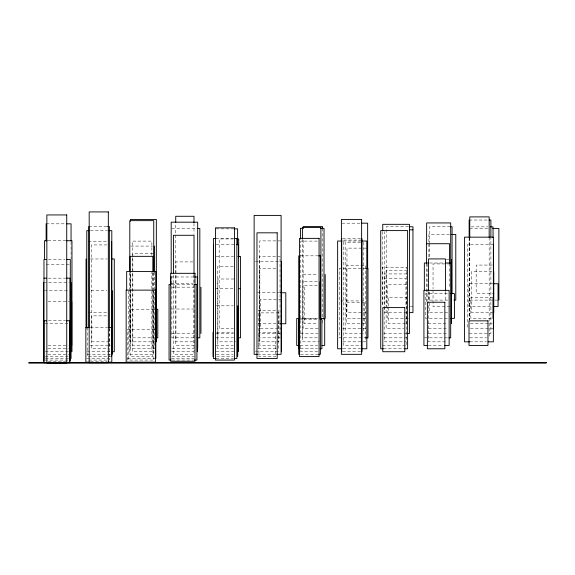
<?xml version="1.0" encoding="UTF-8"?>
<svg xmlns="http://www.w3.org/2000/svg" width="575" height="575" viewBox="0 0 575 575"><rect width="100%" height="100%" fill="white"/><g stroke="black" fill="none" stroke-linecap="round" stroke-linejoin="round"><path stroke-width="0.43" stroke-dasharray="2.88 2.16" d="M469.143 220.031L488.283 220.031M341.909 223.186L360.547 223.186M46.122 223.826L65.715 223.826M88.83 226.536L107.353 226.543M408.494 226.78L386.184 226.78L386.184 306.54M450.318 226.758L429.41 226.758L429.41 242.858M471.22 226.852L487.816 226.852M171.839 228.505L196.327 228.505M469.689 228.527L488.268 228.527M215.984 228.864L233.292 228.864M90.361 230.676L107.331 230.676M449.506 234.413L428.9 234.413L428.9 258.383M216.02 238.46L233.385 238.46M342.563 238.769L362.006 238.769M233.364 238.956L219.183 238.956L219.183 328.785L233.364 328.785M361.848 240.077L343.433 240.077L343.433 345.467L361.848 345.467M48.012 240.752L65.751 240.752M280.823 240.903L259.742 240.903L259.742 333.478L280.823 333.478M342.937 241.026L360.618 241.026M317.263 241.097L300.797 241.097L300.797 351.728L318.996 351.728M88.327 241.493L107.166 241.493M360.618 242.291L345.158 242.291L345.158 333.478L362.336 333.478M493.501 244.274L467.734 244.274L467.734 328.785M216.186 244.368L234.032 244.368M107.051 244.928L91.418 244.928L91.418 348.773L108.79 348.773M130.662 246.078L152.555 246.078M366.721 248.127L346.962 248.127L346.962 312.62L366.721 312.62M152.964 253.726L132.847 253.726L132.847 345.467L152.964 345.467L152.964 272.428M300.466 255.832L317.788 255.832M216.107 256.472L233.572 256.472M90.455 258.966L107.216 258.966M48.365 259.505L65.047 259.505M446.286 259.476L448.902 259.476M255.379 261.567L281.419 261.567M192.898 261.912L175.957 261.912L175.957 341.823L194.688 341.823M429.618 262.998L444.533 262.998M449.995 263.918L433.04 263.918L433.04 288.779M46.216 264.241L69.546 264.241M492.337 265.068L476.172 265.068L476.172 293.329L494.126 293.329M233.285 266.275L217.745 266.275L217.745 348.773L235.01 348.773M275.863 268.496L259.85 268.496L259.85 345.467L277.646 345.467M366.167 268.424L339.279 268.424L339.279 337.82L366.167 337.82M407.316 270.688L386.127 270.688L386.127 328.785L403.787 328.785M491.992 271.616L471.601 271.616L471.601 312.62L493.767 312.62M406.999 273.93L384.136 273.93L384.179 341.823L405.936 341.823M303.118 274.44L317.256 274.44M170.782 276.985L193.782 276.985M48.293 278.163L65.687 278.163M384.179 278.458L405.936 278.458L405.936 307.014M233.96 279.004L217.896 279.004L217.896 341.823L235.743 341.823M317.414 281.743L302.227 281.743L302.227 341.823L319.204 341.823M43.628 282.49L69.288 282.49M170.976 283.762L193.222 283.762M492.753 283.734L468.862 283.734L468.862 306.54L492.753 306.54M406.554 284.323L387.766 284.323L387.766 305.814M171.76 284.445L193.315 284.445M317.443 285.308L304.218 285.308L304.218 323.747L317.443 323.747M171.832 287.169L193.883 287.169M215.036 288.686L233.493 288.686M44.282 290.447L69.122 290.447M90.979 290.598L106.9 290.598M257.248 292.768L279.558 292.768M447.429 293.588L425.586 293.588L425.586 318.356L447.429 318.356M493.062 297.613L470.839 297.613L470.839 318.356L493.062 318.356M281.448 299.453L260.31 299.453L260.31 328.785L281.448 328.785M447.717 300.107L428.9 300.107L428.9 292.122M469.689 300.107L497.993 300.107M340.688 300.933L365.535 300.933M48.034 301.724L69.115 301.724M216.301 305.821L233.249 305.821M410.277 306.54L412.951 306.54M449.995 306.54L433.04 306.54L433.04 289.671M171.515 309.012L193.962 309.012M154.193 309.249L129.993 309.249L129.993 337.82L154.193 337.82M275.662 310.263L258.398 310.263L258.398 348.773L277.387 348.773M88.572 312.369L107.151 312.369M406.755 312.62L384.632 312.62L384.632 231.603M447.709 312.62L429.41 312.62L429.41 301.889M106.655 315.862L91.835 315.862L91.835 341.823L111.018 341.823M303.118 318.356L317.256 318.356M365.477 318.356L346.747 318.356L346.747 265.492L365.477 265.492L365.535 341.823L340.688 341.823M408.343 318.356L387.766 318.356L387.766 306.712M300.2 318.493L317.695 318.493M298.655 319.477L317.429 319.477M48.358 320.778L65.263 320.778M44.85 323.301L68.907 323.301M258.139 323.747L279.558 323.747M405.425 323.747L388.412 323.747L388.412 306.964M427.987 323.747L448.033 323.747M470.343 323.747L492.186 323.747M90.325 327.47L107.331 327.47M318.112 328.785L303.14 328.785L303.14 240.027M342.801 328.785L365.865 328.785M428.433 328.785L448.018 328.785M470.4 328.785L493.501 328.785M154.783 329.547L127.298 329.547L127.298 360.072L154.783 360.072M216.567 332.372L233.313 332.372M171.832 333.478L193.883 333.478M216.107 333.478L233.572 333.478M300.438 333.478L317.91 333.478M383.64 333.478L406.82 333.478M428.339 333.478L447.803 333.478M469.143 333.478L490.892 333.478L490.892 237.899M193.703 337.82L171.839 337.82L171.839 274.203M215.912 337.82L233.493 337.82M317.386 337.82L302.443 337.82L302.443 240.019M384.136 337.82L406.999 337.82M424.35 337.82L448.047 337.82M469.761 337.82L486.515 337.82M156.335 341.823L130.41 341.823L130.41 272.147M445.467 341.823L428.54 341.823L428.54 301.702M469.775 341.823L486.378 341.823M48.034 345.467L68.238 345.467M90.34 345.467L110.695 345.467M215.984 345.467L233.292 345.467M300.2 345.467L317.695 345.467M382.397 345.467L406.784 345.467L406.784 267.231L382.397 267.231L382.397 306.353M428.274 345.467L443.059 345.467M47.905 348.773L68.382 348.773M172.076 348.773L194.142 348.773M300.438 348.773L317.429 348.773M342.937 348.773L360.618 348.773M383.41 348.773L404.031 348.773M45.353 351.728L68.411 351.728M86.926 351.728L110.752 351.728M171.666 351.728L193.782 351.728M216.186 351.728L234.032 351.728M255.379 351.728L280.521 351.728M342.563 351.728L361.122 351.728M48.005 354.337L68.648 354.337M87.443 354.337L112.211 354.337M216.301 354.337L233.249 354.337M257.614 354.337L275.878 354.337M300.466 354.337L317.788 354.337M45.166 356.593L68.238 356.593M111.651 356.593L87.429 356.593L87.429 328.045M171.86 356.593L194.113 356.593M216.567 356.593L233.313 356.593M45.403 358.505L68.403 358.505M86.789 358.505L110.903 358.505M127.557 358.505L154.927 358.505M171.515 358.505L193.962 358.505M216.02 358.505L233.385 358.505M44.857 360.072L68.554 360.072M88.83 360.072L106.677 360.072M171.76 360.072L193.315 360.072M48.293 361.287L68.296 361.287M90.527 361.287L107.353 361.287M489.167 237.489L489.167 337.82M469.689 237.475L469.761 319.908M469.466 237.619L469.466 320.153M469.143 237.899L469.143 320.081M449.571 263.472L449.571 288.6M445.467 291.899L445.467 300.811M429.41 243.75L429.41 258.06M429.41 292.05L429.41 300.991M428.54 291.899L428.54 300.811M427.11 263.939L427.11 301.429M426.571 263.472L426.571 302.062M406.324 323.747L406.324 297.253L388.412 297.253L388.412 306.087M382.749 231.488L382.749 305.742M363.199 242.291L363.199 333.478M322.726 320.167L322.726 323.747M322.518 228.376L322.518 318.025M280.039 322.632L280.039 256.5L259.411 256.5L259.411 337.82L280.039 337.82L280.039 323.524M278.25 310.263L278.25 348.773M194.019 274.678L194.019 354.337L173.42 354.337L173.42 274.678M193.983 223.459L193.983 234.226M193.983 274.598L193.983 345.467L175.727 345.467L175.727 223.459M154.308 271.975L154.308 348.773L130.662 348.773L130.662 271.975M153.748 272.687L153.748 288.837M153.748 289.735L153.748 354.337L129.799 354.337L129.799 289.735M153.367 290.964L153.367 360.396M152.842 272.457L152.842 288.571M152.842 289.462L152.842 356.593L130.123 356.593L130.123 289.462M151.865 255.379L151.865 241.105L132.351 241.105L132.351 351.728L151.865 351.728L151.865 272.327M130.123 272.457L130.123 288.571M129.799 272.687L129.799 288.837M128.405 290.964L128.405 360.396M109.66 328.181L109.66 348.773M109.358 328.706L109.358 360.072M71.056 241.68L71.056 258.635M364.622 302.594L346.222 302.594L346.222 323.747L364.622 323.747L364.622 302.594M278.911 312.879L259.519 312.879L259.519 341.823L278.911 341.823L278.911 312.879M275.734 332.278L258.923 332.278L258.923 356.593L275.734 356.593L275.734 332.278"/><path stroke-width="0.86" d="M489.152 220.031L490.892 220.031L490.892 237.001M361.431 223.186L367.641 223.186L367.641 268.827M66.607 223.826L71.056 223.826L71.056 240.781M107.575 226.536L109.358 226.536L109.358 327.808M409.386 226.78L412.951 226.78L412.951 312.62L409.407 312.62M450.318 226.758L452.065 226.758L452.065 293.839M490.432 226.852L493.055 226.852L493.055 237.619M303.054 228.304L300.438 228.304L300.438 238.999M320.527 228.304L324.02 228.304L324.02 319.218M197.203 228.505L199.827 228.505L199.827 337.82L197.203 337.82M492.689 228.527L498.877 228.527L498.877 300.107M234.162 228.864L237.619 228.864L237.619 245.007M409.407 229.827L412.951 229.827M88.572 230.676L86.789 230.676L86.789 328.109M109.121 230.676L111.802 230.676L111.802 362.157L108.222 362.157M451.296 234.413L455.781 234.413L455.781 300.107L453.984 300.107M216.02 238.46L213.411 238.46L213.411 358.505L216.02 358.505M234.248 238.46L236.857 238.46L236.857 358.505L234.248 358.505M236.914 238.956L238.69 238.956L238.69 256.917M47.128 240.752L44.469 240.752L44.469 259.548M66.635 240.752L71.961 240.752L71.961 351.728M342.053 241.026L337.633 241.026L337.633 348.773L342.053 348.773M362.387 241.026L366.807 241.026L366.807 348.773L362.387 348.773M426.571 243.721L449.571 243.721L449.571 263.472M236.706 244.368L238.496 244.368L238.496 351.728M318.658 255.832L320.39 255.832L320.39 354.337L318.658 354.337M237.942 256.472L240.558 256.472L240.522 337.82L238.762 337.82M111.629 258.966L114.281 258.966L114.281 351.728L111.629 351.728M46.611 259.505L43.98 259.505L43.944 361.287M66.801 259.505L70.308 259.505L70.308 360.072M428.742 262.998L424.35 262.998L424.35 290.612M445.409 262.998L450.678 262.998M366.167 268.424L367.964 268.424L367.964 337.82L366.167 337.82M194.673 276.985L197.326 276.985L197.326 351.728M43.944 278.163L46.553 278.163M66.556 278.163L70.035 278.163L70.035 361.287M493.637 283.734L498.065 283.734L498.065 306.54L493.637 306.54M170.861 284.445L169.064 284.445L169.064 360.072L170.861 360.072M194.213 284.445L196.909 284.445L196.909 360.072L194.213 360.072M238.762 288.686L240.522 288.686M280.449 292.768L285.804 292.768L285.804 323.747L280.449 323.747M450.922 293.588L454.423 293.588L454.423 318.356L450.922 318.356M155.983 309.249L157.78 309.249L157.78 337.82L155.983 337.82M299.331 318.493L296.707 318.493L296.707 345.467L298.454 345.467M320.318 318.493L324.688 318.493L324.688 345.467L322.065 345.467M320.11 319.477L321.892 319.477L321.892 348.773L320.11 348.773M46.582 320.778L43.908 320.778L43.908 362.674L69.712 362.674L69.712 320.778L66.154 320.778M89.427 327.47L85.847 327.47L85.847 362.157L89.427 362.157M108.222 327.47L111.802 327.47M407.711 333.478L409.493 333.478L409.493 224.329L382.749 224.329L382.749 230.589M448.924 337.82L450.678 337.82L450.692 222.935L426.65 222.935L426.571 263.472M469.775 341.823L464.528 341.823L464.528 237.159L493.372 237.159L493.372 341.823L488.132 341.823M427.405 345.467L423.926 345.467L423.926 290.361L449.147 290.361L449.147 345.467L444.798 345.467M383.41 348.773L380.722 348.773L380.722 230.597L407.61 230.597L407.61 348.773L404.922 348.773M257.614 354.337L254.128 354.337L254.128 215.409L281.096 215.409L281.096 354.337L276.748 354.337M493.767 271.616L493.767 312.62M493.501 244.274L493.501 328.785M493.062 297.613L493.062 318.356M489.167 237.489L489.167 216.89L469.761 216.89L469.761 237.489M469.466 226.852L469.466 237.619M469.143 220.031L469.143 237.001M451.519 259.476L451.519 323.747M445.467 291.007L445.467 258.915L428.54 258.915L428.54 291.007M362.006 238.769L362.006 351.728M341.679 238.769L341.679 351.728M325.206 274.44L325.206 318.356M322.518 228.376L322.518 226.579L303.14 226.579L303.14 228.376M320.908 318.981L320.908 227.456L302.443 227.456L302.443 239.121M320.095 281.743L320.095 318.507M298.734 255.832L298.734 354.337M298.655 319.477L298.655 348.773M281.419 261.567L281.419 351.728M237.712 305.821L237.719 356.593M213.512 244.368L213.512 351.728M213.037 332.372L213.037 356.593M200.941 287.169L200.941 333.478M197.671 348.773L197.671 222.18L171.192 222.18L171.192 273.355M194.019 273.786L194.019 235.297L173.42 235.297L173.42 273.786M193.983 222.561L193.983 216.286L175.727 216.286L175.727 222.561M170.782 276.985L170.782 284.992M156.335 341.823L156.335 219.449L130.41 219.449L130.41 221.238M155.811 358.505L155.811 271.479L126.673 271.479L126.673 290.317M154.308 246.078L154.308 271.975M153.748 271.788L153.748 220.649L129.799 220.649L129.799 271.788M152.842 271.565L152.842 256.349L130.123 256.349L130.123 271.565M112.211 290.598L112.211 354.337M111.651 241.493L111.651 356.593M88.83 226.536L88.83 327.808M86.042 258.966L86.042 327.642M71.753 301.724L71.753 345.467M71.063 282.49L71.063 358.505M46.122 223.826L46.122 240.781M43.628 282.49L43.628 358.505M108.33 211.923L89.183 211.923L89.183 362.674L108.33 362.674L108.33 211.923M66.729 214.942L46.855 214.942L46.855 362.854L66.729 362.854L66.729 214.942M361.625 219.456L341.399 219.456L341.399 354.337L361.625 354.337L361.625 219.456M234.435 227.844L215.431 227.844L215.431 360.072L234.435 360.072L234.435 227.844M277.2 232.825L256.967 232.825L256.967 358.505L277.2 358.505L277.2 232.825M319.067 238.373L299.482 238.373L299.482 356.593L319.067 356.593L319.067 238.373M194.982 273.319L170.682 273.319L170.682 361.287L194.982 361.287L194.982 273.319M155.387 290.131L126.162 290.131L126.162 362.157L155.387 362.157L155.387 290.131M444.849 302.234L427.383 302.234L427.383 348.773L444.849 348.773L444.849 302.234M404.793 307.596L382.792 307.596L382.792 351.728L404.793 351.728L404.793 307.596M487.959 320.85L469.013 320.85L469.013 345.467L487.959 345.467L487.959 320.85M546.25 362.624L28.75 362.624L28.75 363.077L546.25 363.077L546.25 362.624"/></g></svg>
